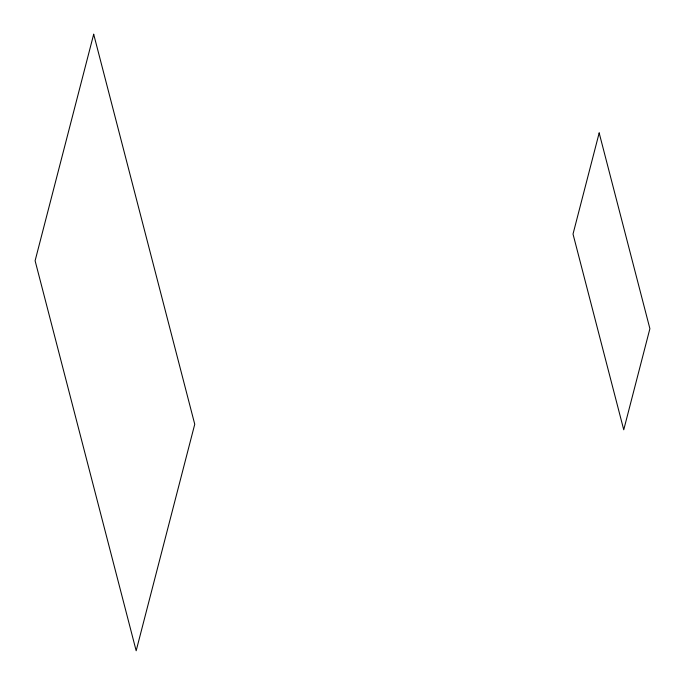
<?xml version="1.0" encoding="UTF-8"?>
<svg xmlns="http://www.w3.org/2000/svg" width="685" height="685" viewBox="0 0 685 685"><rect width="100%" height="100%" fill="white"/><g stroke="black" fill="none" stroke-linecap="round" stroke-linejoin="round"><path stroke-width="1.03" d="M93.691 34.25L35.106 260.754L136.169 650.75L194.745 424.246L93.691 34.25M599.169 132.941L573.02 234.056L623.744 429.778L649.894 328.672L599.169 132.941"/></g></svg>
